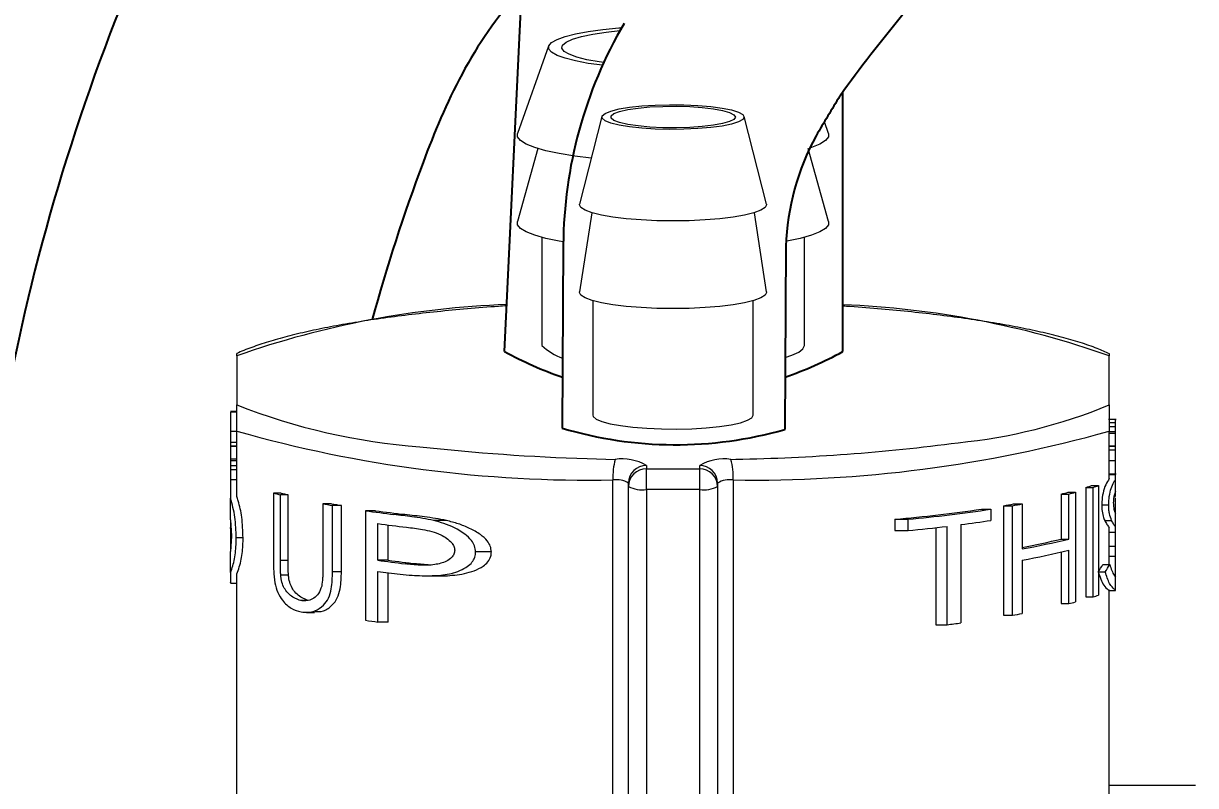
# Model space of a CAD drawing. Header units: inches. Extents: x 4.3 to 18.3, y 1.7 to 16.3.
# Drawn here: x 15.006 to 15.664, y 11.285 to 11.713 of the extents above; entities that cross this region are included whole.
import ezdxf

# ---------------------------------------------------------------- set-up
doc = ezdxf.new("R2010")
doc.units = ezdxf.units.IN
doc.header["$MEASUREMENT"] = 0
doc.header["$PDSIZE"] = -1
doc.layers.add('Dim', color=1, linetype='Continuous')
doc.layers.add('Object', color=4, linetype='Continuous')
doc.styles.get("Standard").update_dxf_attribs({"font": 'romans.shx'})
doc.dimstyles.get("Standard").update_dxf_attribs({"dimtxt": 0.125, "dimasz": 0.18, "dimexe": 0.06, "dimexo": 0.0625, "dimgap": 0.09, "dimtad": 0, "dimtih": 1, "dimtoh": 1, "dimdec": 4, "dimlfac": 2, "dimzin": 4, "dimdsep": 46, "dimlunit": 5, "dimtxsty": 'Standard', "dimcen": 0.09, "dimadec": 0, "dimazin": 1, "dimtfac": 1, "dimtdec": 4, "dimtofl": 0, "dimtmove": 0, "dimatfit": 0, "dimfxl": 0, "dimfrac": 2, "dimtolj": 1, "dimtzin": 0, "dimarcsym": 0})

# ---------------------------------------------------------------- blocks, each defined once
blk = doc.blocks.new('*D11')
at = {"layer": 'Defpoints', "color": 0}
for p in [(15.26401, 12.47252), (14.13726, 12.30108), (15.26401, 12.30108)]:
    blk.add_point(p, dxfattribs=at)
at = {"layer": 'Dim', "color": 0, "lineweight": -2}
for p, q in [((14.13726, 12.36358), (14.13726, 12.53252)), ((15.26401, 12.36358), (15.26401, 12.53252)), ((13.95726, 12.47252), (12.91194, 12.47252)), ((15.44401, 12.47252), (15.62401, 12.47252))]:
    blk.add_line(p, q, dxfattribs=at)
at = {"layer": 'Dim', "color": 0}
for points in [[(13.95726, 12.50252), (13.95726, 12.44252), (14.13726, 12.47252)], [(15.44401, 12.50252), (15.44401, 12.44252), (15.26401, 12.47252)]]:
    blk.add_solid(points, dxfattribs=at)
at = {"layer": 'Dim', "color": 0, "insert": (12.38444, 12.47252), "char_height": 0.125, "attachment_point": 5}
blk.add_mtext('\\A1;2 1/4\\P [55mm]\\PClearance\\PRequired\\PDirectly\\PBelow\\PCounter', dxfattribs=at)

msp = doc.modelspace()

# ---------------------------------------------------------------- linework, layer by layer
at = {"layer": 'Object', "color": 2}
for p, q in [((15.275954, 11.529171), (15.289197, 11.807461)), ((15.465954, 11.529171), (15.465952, 11.674945)), ((15.308952, 11.588915), (15.308291, 11.486156)), ((15.433949, 11.588111), (15.433288, 11.485352))]:
    msp.add_line(p, q, dxfattribs=at)
at = {"layer": 'Object', "linetype": 'Continuous', "lineweight": 15}
for p, q in [((15.300723, 11.700633), (15.283256, 11.651581)), ((15.330628, 11.661119), (15.31814, 11.611974)), ((15.423038, 11.611974), (15.41055, 11.661119)), ((15.457922, 11.651581), (15.455588, 11.658135)), ((15.294643, 11.643097), (15.283192, 11.602139)), ((15.457986, 11.602139), (15.446536, 11.643097)), ((15.32489, 11.607085), (15.318107, 11.562573)), ((15.423071, 11.562573), (15.416289, 11.607085)), ((15.296839, 11.593226), (15.296839, 11.532466)), ((15.444339, 11.532466), (15.444339, 11.593226)), ((15.325589, 11.557636), (15.325589, 11.493395)), ((15.415589, 11.493395), (15.415589, 11.557636)), ((15.125589, 11.526693), (15.125589, 11.499168)), ((15.615589, 11.499168), (15.615589, 11.526693)), ((15.125589, 11.495407), (15.122089, 11.495407)), ((15.125589, 11.495135), (15.122089, 11.495135)), ((15.619527, 11.49087), (15.615152, 11.49087)), ((15.615589, 11.489267), (15.619089, 11.489267)), ((15.619089, 11.487076), (15.619089, 11.489267)), ((15.125589, 11.484126), (15.122089, 11.484126)), ((15.122089, 11.484126), (15.122089, 11.478004)), ((15.125589, 11.447798), (15.125589, 11.484435)), ((15.615589, 11.487076), (15.619089, 11.487076)), ((15.615589, 11.457758), (15.615589, 11.484435)), ((15.615589, 11.484293), (15.619089, 11.484293)), ((15.615589, 11.483319), (15.619089, 11.483319)), ((15.619089, 11.484293), (15.619089, 11.487076)), ((15.619089, 11.483319), (15.619089, 11.484293)), ((15.619089, 11.476149), (15.619089, 11.483319)), ((15.122089, 11.478004), (15.122089, 11.476056)), ((15.125589, 11.478004), (15.122089, 11.478004)), ((15.122089, 11.476056), (15.122089, 11.475852)), ((15.125589, 11.476056), (15.122089, 11.476056)), ((15.122089, 11.475852), (15.122089, 11.468681)), ((15.125589, 11.475852), (15.122089, 11.475852)), ((15.615589, 11.476149), (15.619089, 11.476149)), ((15.615589, 11.475945), (15.619089, 11.475945)), ((15.619089, 11.475945), (15.619089, 11.476149)), ((15.619089, 11.473997), (15.619089, 11.475945)), ((15.122089, 11.468681), (15.122089, 11.467707)), ((15.125589, 11.468681), (15.122089, 11.468681)), ((15.322351, 11.469008), (15.338112, 11.468573)), ((15.403067, 11.468573), (15.405909, 11.468639)), ((15.615589, 11.473997), (15.619089, 11.473997)), ((15.619089, 11.467874), (15.619089, 11.473997)), ((15.122089, 11.467707), (15.122089, 11.464925)), ((15.125589, 11.467707), (15.122089, 11.467707)), ((15.122089, 11.464925), (15.122089, 11.462733)), ((15.125589, 11.464925), (15.122089, 11.464925)), ((15.125589, 11.462733), (15.122089, 11.462733)), ((15.355589, 11.465128), (15.355589, 11.46321)), ((15.355589, 11.46321), (15.385589, 11.46321)), ((15.355589, 11.451625), (15.355589, 11.46321)), ((15.385589, 11.46321), (15.385589, 11.465128)), ((15.385589, 11.451625), (15.385589, 11.46321)), ((15.615589, 11.467874), (15.619089, 11.467874)), ((15.619089, 11.460812), (15.619089, 11.467874)), ((15.125589, 11.45707), (15.122089, 11.45707)), ((15.33685, 11.156636), (15.33685, 11.457003)), ((15.345589, 11.453362), (15.345589, 11.45528)), ((15.395589, 11.45528), (15.395589, 11.453362)), ((15.404328, 11.457003), (15.404328, 11.122168)), ((15.619527, 11.460287), (15.615589, 11.460287)), ((15.615589, 11.460021), (15.619089, 11.460021)), ((15.619089, 11.450431), (15.619089, 11.457319)), ((15.150417, 11.449619), (15.146178, 11.449619)), ((15.146178, 11.449619), (15.146178, 11.412445)), ((15.154395, 11.448645), (15.150079, 11.448645)), ((15.150079, 11.411767), (15.150079, 11.448645)), ((15.154395, 11.411767), (15.154395, 11.448645)), ((15.345589, 11.152996), (15.345589, 11.453362)), ((15.355589, 11.451625), (15.355589, 11.151259)), ((15.385589, 11.451625), (15.355589, 11.451625)), ((15.385589, 11.116791), (15.385589, 11.451625)), ((15.395589, 11.453362), (15.395589, 11.118527)), ((15.588629, 11.44909), (15.592909, 11.44909)), ((15.588629, 11.44909), (15.588629, 11.423839)), ((15.592508, 11.450064), (15.596715, 11.450064)), ((15.592909, 11.423839), (15.592909, 11.44909)), ((15.596715, 11.450064), (15.596715, 11.388514)), ((15.602491, 11.452847), (15.60652, 11.452847)), ((15.602491, 11.452847), (15.602491, 11.391297)), ((15.605627, 11.453821), (15.609603, 11.453821)), ((15.60652, 11.391297), (15.60652, 11.452847)), ((15.609603, 11.453821), (15.609603, 11.392271)), ((15.619089, 11.447829), (15.619089, 11.450431)), ((15.122089, 11.434622), (15.122089, 11.446819)), ((15.178705, 11.443636), (15.173855, 11.443636)), ((15.173855, 11.443636), (15.173855, 11.406757)), ((15.184317, 11.442662), (15.179325, 11.442662)), ((15.179325, 11.405488), (15.179325, 11.442662)), ((15.184317, 11.405488), (15.184317, 11.442662)), ((15.556198, 11.442551), (15.561208, 11.442551)), ((15.556198, 11.442551), (15.556198, 11.381)), ((15.561208, 11.381), (15.561208, 11.442551)), ((15.561848, 11.443525), (15.566714, 11.443525)), ((15.566714, 11.443525), (15.566714, 11.418273)), ((15.611385, 11.442983), (15.615267, 11.442983)), ((15.618263, 11.447829), (15.619089, 11.447829)), ((15.619089, 11.438098), (15.619089, 11.447047)), ((15.203398, 11.43974), (15.197853, 11.43974)), ((15.197853, 11.43974), (15.197853, 11.37819)), ((15.219978, 11.437612), (15.213846, 11.437612)), ((15.543803, 11.440603), (15.549161, 11.440603)), ((15.549161, 11.440603), (15.549161, 11.43429)), ((15.619089, 11.43063), (15.619089, 11.438098)), ((15.121652, 11.430183), (15.122089, 11.430183)), ((15.122089, 11.434622), (15.122089, 11.416889)), ((15.122089, 11.434622), (15.122677, 11.425454)), ((15.204867, 11.411936), (15.204867, 11.432453)), ((15.210655, 11.411936), (15.210655, 11.431698)), ((15.243361, 11.434215), (15.236158, 11.434215)), ((15.495208, 11.434898), (15.502554, 11.434898)), ((15.495208, 11.434898), (15.495208, 11.428585)), ((15.495208, 11.428585), (15.502554, 11.428585)), ((15.502554, 11.428585), (15.502554, 11.434898)), ((15.518213, 11.430224), (15.518213, 11.375713)), ((15.524465, 11.375713), (15.524465, 11.43095)), ((15.532295, 11.431924), (15.532295, 11.376687)), ((15.613044, 11.434219), (15.6169, 11.434219)), ((15.615589, 11.409433), (15.615589, 11.430195)), ((15.122677, 11.425454), (15.122089, 11.416889)), ((15.129101, 11.424468), (15.12523, 11.424468)), ((15.588629, 11.423839), (15.592909, 11.423839)), ((15.615589, 11.427625), (15.619089, 11.427625)), ((15.122089, 11.404994), (15.122089, 11.416889)), ((15.268555, 11.416552), (15.259703, 11.416552)), ((15.588629, 11.41649), (15.588629, 11.38754)), ((15.592909, 11.38754), (15.592909, 11.417526)), ((15.615589, 11.419768), (15.619089, 11.419768)), ((15.154395, 11.411767), (15.150079, 11.411767)), ((15.210655, 11.411936), (15.204867, 11.411936)), ((15.226483, 11.409901), (15.220085, 11.409901)), ((15.233059, 11.409333), (15.226483, 11.409901)), ((15.566714, 11.41196), (15.566714, 11.381974)), ((15.611998, 11.409433), (15.615871, 11.409433)), ((15.615589, 11.414115), (15.619089, 11.414115)), ((15.125589, 11.248082), (15.125589, 11.404276)), ((15.154578, 11.403536), (15.150258, 11.403536)), ((15.184317, 11.405488), (15.179325, 11.405488)), ((15.204867, 11.377216), (15.204867, 11.405623)), ((15.210655, 11.377216), (15.210655, 11.404868)), ((15.233167, 11.403065), (15.240217, 11.403065)), ((15.242439, 11.403095), (15.235285, 11.403095)), ((15.240217, 11.403171), (15.242439, 11.403095)), ((15.609603, 11.405397), (15.613319, 11.405397)), ((15.619089, 11.395253), (15.619089, 11.402469)), ((15.122089, 11.399087), (15.125589, 11.399087)), ((15.164779, 11.389273), (15.161379, 11.389273)), ((15.602491, 11.391297), (15.60652, 11.391297)), ((15.615589, 11.395128), (15.615589, 11.395005)), ((15.615589, 11.169297), (15.615589, 11.395128)), ((15.615589, 11.394943), (15.619089, 11.394943)), ((15.164672, 11.38257), (15.169299, 11.38257)), ((15.588629, 11.38754), (15.592909, 11.38754)), ((15.210655, 11.377216), (15.204867, 11.377216)), ((15.556198, 11.381), (15.561208, 11.381)), ((15.518213, 11.375713), (15.524465, 11.375713)), ((15.66406, 11.285376), (15.615589, 11.285376))]:
    msp.add_line(p, q, dxfattribs=at)
at = {"layer": 'Object', "linetype": 'Continuous', "lineweight": 15, "flags": 128}
for points in [[(15.330953, 11.689868), (15.322977, 11.690973), (15.315861, 11.692305), (15.309967, 11.693806), (15.305428, 11.695442), (15.302344, 11.697178), (15.300785, 11.698975), (15.300785, 11.700792), (15.302344, 11.702588), (15.305428, 11.704324), (15.309967, 11.705961), (15.315861, 11.707462), (15.322977, 11.708794), (15.331157, 11.709927), (15.340217, 11.710835), (15.341653, 11.710933)], [(15.331662, 11.691431), (15.329144, 11.69176), (15.322176, 11.693019), (15.316463, 11.694457), (15.312151, 11.696035), (15.309352, 11.697712), (15.30814, 11.699446), (15.308545, 11.701191), (15.310557, 11.702903), (15.314123, 11.704536), (15.319153, 11.706048), (15.325514, 11.707401), (15.333043, 11.70856), (15.340794, 11.709411)], [(15.410589, 11.660812), (15.40977, 11.659414), (15.407347, 11.658073), (15.40342, 11.656844), (15.398148, 11.655778), (15.391748, 11.654918), (15.384481, 11.654299), (15.376646, 11.653947), (15.368563, 11.653875), (15.360563, 11.654088), (15.352973, 11.654576), (15.346105, 11.65532), (15.340239, 11.656288), (15.335615, 11.657442), (15.332424, 11.658733), (15.330794, 11.66011), (15.330794, 11.661515), (15.332424, 11.662892), (15.335615, 11.664183), (15.340239, 11.665337), (15.346105, 11.666305), (15.352973, 11.667049), (15.360563, 11.667537), (15.368563, 11.667749), (15.376646, 11.667678), (15.384481, 11.667326), (15.391748, 11.666707), (15.398148, 11.665847), (15.40342, 11.66478), (15.407347, 11.663552), (15.40977, 11.662211), (15.410589, 11.660812)], [(15.405589, 11.660812), (15.404771, 11.659506), (15.402354, 11.65826), (15.398452, 11.657134), (15.393248, 11.65618), (15.386983, 11.655443), (15.379953, 11.654956), (15.372484, 11.654744), (15.364927, 11.654815), (15.357634, 11.655166), (15.350948, 11.655782), (15.345179, 11.656633), (15.340599, 11.657679), (15.337421, 11.658872), (15.335794, 11.660155), (15.335794, 11.66147), (15.337421, 11.662753), (15.340599, 11.663946), (15.345179, 11.664992), (15.350948, 11.665843), (15.357634, 11.666458), (15.364927, 11.66681), (15.372484, 11.666881), (15.379953, 11.666669), (15.386983, 11.666182), (15.393248, 11.665445), (15.398452, 11.66449), (15.402354, 11.663364), (15.404771, 11.662119), (15.405589, 11.660812)], [(15.324679, 11.637708), (15.315369, 11.638857), (15.306641, 11.640272), (15.299104, 11.641881), (15.292899, 11.643653), (15.288141, 11.645555), (15.284919, 11.647552), (15.283293, 11.649606), (15.283256, 11.651581)], [(15.457922, 11.651581), (15.457885, 11.649606), (15.456259, 11.647552), (15.453037, 11.645555), (15.448279, 11.643653), (15.447467, 11.643421)], [(15.423038, 11.611974), (15.423089, 11.611572), (15.422292, 11.609989), (15.419923, 11.608454), (15.416055, 11.607014), (15.410806, 11.605712), (15.404335, 11.604588), (15.396839, 11.603677), (15.388545, 11.603005), (15.379706, 11.602594), (15.370589, 11.602456), (15.361473, 11.602594), (15.352633, 11.603005), (15.344339, 11.603677), (15.336843, 11.604588), (15.330372, 11.605712), (15.325123, 11.607014), (15.321255, 11.608454), (15.318887, 11.609989), (15.318089, 11.611572), (15.31814, 11.611974)], [(15.308969, 11.590654), (15.306641, 11.591032), (15.299104, 11.59264), (15.292899, 11.594412), (15.288141, 11.596314), (15.284919, 11.598311), (15.283293, 11.600366), (15.283192, 11.602139)], [(15.457986, 11.602139), (15.457885, 11.600366), (15.456259, 11.598311), (15.453037, 11.596314), (15.448279, 11.594412), (15.442074, 11.59264), (15.434537, 11.591032), (15.434077, 11.590957)], [(15.423071, 11.562573), (15.423089, 11.562332), (15.422292, 11.560749), (15.419923, 11.559214), (15.416055, 11.557773), (15.410806, 11.556472), (15.404335, 11.555348), (15.396839, 11.554437), (15.388545, 11.553765), (15.379706, 11.553354), (15.370589, 11.553215), (15.361473, 11.553354), (15.352633, 11.553765), (15.344339, 11.554437), (15.336843, 11.555348), (15.330372, 11.556472), (15.325123, 11.557773), (15.321255, 11.559214), (15.318887, 11.560749), (15.318089, 11.562332), (15.318107, 11.562573)], [(15.433549, 11.525849), (15.437366, 11.52703), (15.441212, 11.528776), (15.443553, 11.530601), (15.444339, 11.532466)], [(15.325589, 11.493395), (15.325793, 11.492652), (15.327412, 11.491194), (15.330592, 11.489814), (15.335217, 11.488565), (15.34112, 11.48749), (15.348089, 11.486628), (15.355871, 11.486011), (15.364185, 11.48566), (15.37273, 11.48559), (15.381198, 11.485801), (15.389283, 11.486287), (15.396692, 11.48703), (15.403157, 11.488003), (15.408446, 11.48917), (15.412366, 11.490491), (15.414776, 11.491916), (15.415589, 11.493395)]]:
    msp.add_lwpolyline(points, dxfattribs=at)
at = {"layer": 'Object', "color": 2}
for centre, radius, start, end in [((16.149426, 11.177566), 0.845295, 136.322086, 144.138006), ((15.558947, 11.587307), 0.25, 149.716544, 179.631387), ((15.573759, 11.583248), 0.139894, 151.340313, 178.007618), ((15.370954, 11.699973), 0.195444, 240.917286, 251.356565), ((15.370954, 11.699973), 0.195444, 288.657125, 299.082714), ((15.372162, 11.699056), 0.222275, 253.300536, 285.962238)]:
    msp.add_arc(centre, radius, start, end, dxfattribs=at)
at = {"layer": 'Object', "linetype": 'Continuous', "lineweight": 15}
for centre, radius, start, end in [((15.295322, 11.045906), 0.509868, 92.036354, 109.444668), ((15.445856, 11.045906), 0.509868, 70.555334, 87.740951), ((15.324136, 11.564007), 0.041713, 229.126131, 248.048504), ((15.254199, 11.824969), 0.350266, 248.458313, 265.766467), ((15.501638, 11.774121), 0.29763, 275.612023, 292.511098), ((15.323416, 12.180725), 0.723847, 254.139282, 271.06343), ((15.415792, 12.195894), 0.738981, 269.1111, 285.686188), ((15.358389, 12.646235), 1.177778, 263.660609, 268.246549), ((15.385991, 12.58107), 1.112609, 271.025765, 277.475473), ((15.371736, 11.459054), 0.034946, 164.192828, 183.365241), ((15.341928, 11.441882), 0.026963, 59.559416, 98.137785), ((15.39925, 11.441882), 0.026963, 81.862213, 120.44058), ((15.369442, 11.459054), 0.034946, 356.634784, 15.807122), ((15.355514, 11.455203), 0.009925, 89.564842, 179.558087), ((15.355514, 11.453285), 0.009925, 89.564842, 179.558087), ((15.385664, 11.455203), 0.009925, 0.441916, 90.435166), ((15.385664, 11.453285), 0.009925, 0.441916, 90.435166), ((15.338759, 11.443657), 0.013482, 59.559417, 98.13779), ((15.402419, 11.443657), 0.013482, 81.862212, 120.440582), ((15.225177, 11.757741), 0.318088, 255.619743, 256.344024), ((15.22978, 11.765119), 0.325329, 255.880478, 256.601714), ((15.353164, 11.467325), 0.015885, 241.518383, 278.77946), ((15.388014, 11.467325), 0.015885, 261.220539, 298.481614), ((15.514874, 11.751102), 0.310887, 283.723688, 284.460921), ((15.519451, 11.744092), 0.30401, 283.98276, 284.723258), ((15.543093, 11.649621), 0.205543, 286.796848, 287.712188), ((15.547456, 11.645172), 0.20119, 287.071949, 287.99273), ((15.274167, 11.991124), 0.556602, 259.617287, 260.189192), ((15.27896, 12.004646), 0.569898, 259.867981, 260.440641), ((15.461321, 12.009833), 0.575162, 279.494771, 280.065944), ((15.466107, 11.996213), 0.561771, 279.746357, 280.316648), ((15.311476, 12.232322), 0.800685, 261.841797, 262.996295), ((15.316142, 12.252351), 0.820395, 262.101033, 263.268488), ((15.415757, 12.3215), 0.890155, 275.120788, 278.270497), ((15.420457, 12.298842), 0.867836, 275.42828, 278.528655), ((15.3187, 12.282184), 0.857322, 262.369863, 263.444187), ((15.409198, 12.396004), 0.971913, 275.511974, 276.811178), ((15.435721, 12.181827), 0.756096, 277.338247, 278.628849), ((15.492292, 11.832967), 0.421318, 280.174031, 283.816463), ((15.490191, 11.83127), 0.419154, 280.519174, 283.582681), ((15.492292, 11.826654), 0.421318, 280.174031, 283.816463), ((15.31364, 12.216327), 0.817968, 262.358196, 262.778523), ((15.547456, 11.583621), 0.20119, 287.071949, 287.99273), ((15.519451, 11.682541), 0.30401, 283.98276, 284.723258), ((15.30658, 12.135418), 0.764995, 261.829021, 262.359387), ((15.422481, 12.227533), 0.857904, 276.827215, 277.354181), ((15.466107, 11.934663), 0.561771, 279.746357, 280.316648)]:
    msp.add_arc(centre, radius, start, end, dxfattribs=at)
at = {"layer": 'Object', "color": 2}
msp.add_ellipse((15.237499, 11.611867), major_axis=(-0.16712, -0.470354), ratio=0.4105682, start_param=3.3030516, end_param=5.4354436, dxfattribs=at)
at = {"layer": 'Object', "linetype": 'Continuous', "lineweight": 15}
for centre, major_axis, ratio, start_param, end_param in [((15.370589, 11.451828), (0.271, 0), 0.1860428, 4.0544089, 4.1235883), ((15.370589, 11.451828), (0.2675, 0), 0.1860428, 4.0715285, 4.143478), ((15.370589, 11.497476), (0.2675, 0), 0.7640661, 5.815843, 5.8378461), ((15.370589, 11.497476), (0.271, 0), 0.7640661, 5.8223496, 5.8440018)]:
    msp.add_ellipse(centre, major_axis=major_axis, ratio=ratio, start_param=start_param, end_param=end_param, dxfattribs=at)
at = {"layer": 'Object', "color": 2}
for points, knots in [([(15.285197, 11.731993), (15.25753, 11.70175), (15.242886, 11.669027), (15.219225, 11.60627), (15.209674, 11.576488), (15.201653, 11.547096)], [4.40864678, 4.40864678, 4.40864678, 4.40864678, 4.66576105, 4.66576105, 4.88707183, 4.88707183, 4.88707183, 4.88707183]), ([(15.464374, 11.672769), (15.464359, 11.672744), (15.464345, 11.67272), (15.459736, 11.66514), (15.455285, 11.657672), (15.451004, 11.650342)], [1.848023711, 1.848023711, 1.848023711, 1.848023711, 1.848340354, 1.848340354, 1.947200434, 1.947200434, 1.947200434, 1.947200434])]:
    msp.add_open_spline(points, degree=3, knots=knots, dxfattribs=at)
at = {"layer": 'Object', "linetype": 'Continuous', "lineweight": 15}
for points, knots in [([(15.277173, 11.55478), (15.275645, 11.554675), (15.268179, 11.554148), (15.254967, 11.553123), (15.238041, 11.551519), (15.221804, 11.549702), (15.20635, 11.547676), (15.19175, 11.545448), (15.178076, 11.543026), (15.165386, 11.540416), (15.153741, 11.537619), (15.143143, 11.534639), (15.133747, 11.531428), (15.127978, 11.529198), (15.125519, 11.527965), (15.125499, 11.527955)], [0.08641942, 0.08641942, 0.08641942, 0.08641942, 0.10694887, 0.18709953, 0.26730781, 0.34759228, 0.42797757, 0.50849638, 0.58919508, 0.67013928, 0.75142643, 0.83320497, 0.91570866, 0.99931244, 1, 1, 1, 1]), ([(15.615637, 11.527908), (15.613429, 11.528898), (15.608544, 11.531086), (15.599494, 11.534167), (15.588877, 11.537249), (15.577189, 11.540104), (15.5645, 11.542758), (15.550841, 11.545215), (15.536268, 11.547471), (15.520844, 11.549523), (15.504641, 11.551363), (15.487747, 11.552989), (15.474683, 11.554022), (15.467353, 11.554548), (15.465954, 11.554646)], [0, 0, 0, 0, 0.07021653, 0.15532107, 0.23873729, 0.32105863, 0.40267007, 0.48380736, 0.56461782, 0.64519672, 0.72560805, 0.80589589, 0.88609209, 0.90492987, 0.90492987, 0.90492987, 0.90492987]), ([(15.125589, 11.526693), (15.125589, 11.527328), (15.125589, 11.528159), (15.125589, 11.527875), (15.125589, 11.527808)], [0, 0, 0, 0, 0.7635976, 1, 1, 1, 1]), ([(15.615589, 11.527812), (15.615589, 11.527868), (15.615589, 11.528084), (15.615589, 11.527285), (15.615589, 11.526693)], [0, 0, 0, 0, 0.2589266, 1, 1, 1, 1]), ([(15.122089, 11.495135), (15.122089, 11.494615), (15.122089, 11.493574), (15.122089, 11.489573), (15.122089, 11.486), (15.122089, 11.484126)], [0, 0, 0, 0, 0.3223044, 0.6444718, 1, 1, 1, 1]), ([(15.125589, 11.484435), (15.125589, 11.484933), (15.125589, 11.486046), (15.125589, 11.488036), (15.125589, 11.490841), (15.125589, 11.494226), (15.125589, 11.497285), (15.125589, 11.498539), (15.125589, 11.499168)], [0, 0, 0, 0, 0.0465668, 0.1041429, 0.1975678, 0.3890902, 0.6938426, 1, 1, 1, 1]), ([(15.615589, 11.499168), (15.615589, 11.498513), (15.615589, 11.497207), (15.615589, 11.494253), (15.615589, 11.491014), (15.615589, 11.488704), (15.615589, 11.486368), (15.615589, 11.485168), (15.615589, 11.484562), (15.615589, 11.484435)], [0, 0, 0, 0, 0.3195709, 0.6372864, 0.7489698, 0.8887275, 0.9421784, 0.9879453, 1, 1, 1, 1]), ([(15.619089, 11.489267), (15.619089, 11.489969), (15.619089, 11.490909), (15.619089, 11.49068), (15.619089, 11.490621)], [0, 0, 0, 0, 0.7463078, 1, 1, 1, 1]), ([(15.122089, 11.462733), (15.122089, 11.462076), (15.122089, 11.460904), (15.122089, 11.458241), (15.122089, 11.45707)], [0, 0, 0, 0, 0.5604452, 1, 1, 1, 1]), ([(15.122089, 11.45707), (15.122089, 11.455535), (15.122089, 11.452791), (15.122089, 11.448645), (15.122089, 11.446819)], [0, 0, 0, 0, 0.5596761, 1, 1, 1, 1]), ([(15.615589, 11.457758), (15.614899, 11.456714), (15.613513, 11.45462), (15.612008, 11.449881), (15.611432, 11.445772), (15.611395, 11.443579), (15.611385, 11.442983)], [0, 0, 0, 0, 0.3121803, 0.6268629, 0.8986339, 1, 1, 1, 1]), ([(15.615267, 11.442983), (15.615336, 11.4446), (15.615474, 11.447847), (15.616591, 11.452338), (15.617886, 11.455445), (15.618766, 11.456815), (15.619089, 11.457319)], [0, 0, 0, 0, 0.28447995, 0.57127608, 0.84235453, 1, 1, 1, 1]), ([(15.619089, 11.457319), (15.619089, 11.458021), (15.619089, 11.459275), (15.619089, 11.459793), (15.619089, 11.460021)], [0, 0, 0, 0, 0.5596964, 1, 1, 1, 1]), ([(15.619089, 11.450431), (15.618814, 11.449717), (15.618324, 11.448446), (15.617919, 11.446205), (15.617879, 11.444855), (15.61786, 11.444216)], [0, 0, 0, 0, 0.40324705, 0.71733112, 1, 1, 1, 1]), ([(15.12523, 11.424468), (15.125111, 11.428421), (15.124875, 11.43626), (15.123012, 11.44332), (15.122089, 11.446819)], [0, 0, 0, 0, 0.5044017, 1, 1, 1, 1]), ([(15.129101, 11.424468), (15.128966, 11.428372), (15.128717, 11.435528), (15.127005, 11.443403), (15.12586, 11.446958), (15.125589, 11.447798)], [0, 0, 0, 0, 0.47824322, 0.87670253, 1, 1, 1, 1]), ([(15.611385, 11.442983), (15.611406, 11.442138), (15.611463, 11.439839), (15.612048, 11.436761), (15.612743, 11.434988), (15.613044, 11.434219)], [0, 0, 0, 0, 0.2477282, 0.6736727, 1, 1, 1, 1]), ([(15.6169, 11.434219), (15.616458, 11.435435), (15.615797, 11.437251), (15.615331, 11.440397), (15.615288, 11.442109), (15.615267, 11.442983)], [0, 0, 0, 0, 0.4981246, 0.7438862, 1, 1, 1, 1]), ([(15.61786, 11.444216), (15.617907, 11.443219), (15.618002, 11.441225), (15.618561, 11.439282), (15.618965, 11.438376), (15.619089, 11.438098)], [0, 0, 0, 0, 0.40894133, 0.81821561, 1, 1, 1, 1]), ([(15.236158, 11.434215), (15.234103, 11.434634), (15.229995, 11.43547), (15.222498, 11.436502), (15.21719, 11.437183), (15.213846, 11.437612)], [0, 0, 0, 0, 0.2701104, 0.5400752, 1, 1, 1, 1]), ([(15.243361, 11.434215), (15.241278, 11.434619), (15.237115, 11.435428), (15.229253, 11.436471), (15.22362, 11.437164), (15.219978, 11.437612)], [0, 0, 0, 0, 0.2611284, 0.52214, 1, 1, 1, 1]), ([(15.220819, 11.430468), (15.223793, 11.430096), (15.230158, 11.429298), (15.237984, 11.427526), (15.243458, 11.424382), (15.245954, 11.422206), (15.247647, 11.419818), (15.247853, 11.418284), (15.247959, 11.417501)], [0, 0, 0, 0, 0.3007701, 0.64364, 0.7568431, 0.8705697, 0.9339727, 1, 1, 1, 1]), ([(15.259703, 11.416552), (15.259576, 11.417708), (15.259323, 11.420023), (15.257154, 11.423639), (15.251543, 11.428611), (15.24401, 11.432077), (15.238065, 11.433696), (15.236158, 11.434215)], [0, 0, 0, 0, 0.1051492, 0.2104017, 0.372551, 0.7986415, 1, 1, 1, 1]), ([(15.268555, 11.416552), (15.268425, 11.417674), (15.268165, 11.41992), (15.265964, 11.42341), (15.261972, 11.426854), (15.256378, 11.429972), (15.249921, 11.432525), (15.245563, 11.433648), (15.243361, 11.434215)], [0, 0, 0, 0, 0.0981265, 0.196274, 0.3502786, 0.5648019, 0.7800718, 1, 1, 1, 1]), ([(15.613044, 11.434219), (15.613447, 11.433467), (15.61426, 11.431953), (15.615144, 11.430784), (15.615589, 11.430195)], [0, 0, 0, 0, 0.496579, 1, 1, 1, 1]), ([(15.619089, 11.43063), (15.618709, 11.431152), (15.617947, 11.432201), (15.61725, 11.433545), (15.6169, 11.434219)], [0, 0, 0, 0, 0.4981507, 1, 1, 1, 1]), ([(15.619089, 11.427625), (15.619089, 11.428164), (15.619089, 11.429127), (15.619089, 11.430171), (15.619089, 11.43063)], [0, 0, 0, 0, 0.5599942, 1, 1, 1, 1]), ([(15.122089, 11.404994), (15.122918, 11.407434), (15.124538, 11.412202), (15.125184, 11.419532), (15.125222, 11.423605), (15.12523, 11.424468)], [0, 0, 0, 0, 0.4524762, 0.884018, 1, 1, 1, 1]), ([(15.125589, 11.404276), (15.126531, 11.406816), (15.128305, 11.411598), (15.129045, 11.419269), (15.12909, 11.423465), (15.129101, 11.424468)], [0, 0, 0, 0, 0.4629693, 0.8717229, 1, 1, 1, 1]), ([(15.619089, 11.419768), (15.619089, 11.421462), (15.619089, 11.424491), (15.619089, 11.426667), (15.619089, 11.427625)], [0, 0, 0, 0, 0.55950977, 1, 1, 1, 1]), ([(15.247959, 11.417501), (15.247858, 11.416731), (15.247655, 11.415187), (15.245937, 11.413029), (15.242424, 11.410674), (15.236243, 11.409108), (15.228351, 11.408964), (15.222844, 11.409588), (15.220085, 11.409901)], [0, 0, 0, 0, 0.0646664, 0.12972, 0.2422231, 0.4582403, 0.7286006, 1, 1, 1, 1]), ([(15.235285, 11.403095), (15.238511, 11.403354), (15.244986, 11.403874), (15.252573, 11.406432), (15.257091, 11.409893), (15.2591, 11.412682), (15.25966, 11.415071), (15.259698, 11.416374), (15.259703, 11.416552)], [0, 0, 0, 0, 0.329976, 0.6621896, 0.7823798, 0.883017, 0.9840479, 1, 1, 1, 1]), ([(15.242439, 11.403095), (15.246112, 11.403379), (15.251649, 11.403806), (15.258905, 11.405868), (15.263393, 11.408065), (15.266658, 11.410831), (15.268318, 11.413676), (15.268488, 11.415743), (15.268555, 11.416552)], [0, 0, 0, 0, 0.3552238, 0.5354755, 0.7147119, 0.8216811, 0.9302629, 1, 1, 1, 1]), ([(15.619089, 11.414115), (15.619089, 11.415314), (15.619089, 11.417458), (15.619089, 11.419061), (15.619089, 11.419768)], [0, 0, 0, 0, 0.5590234, 1, 1, 1, 1]), ([(15.146178, 11.412445), (15.146183, 11.411354), (15.146194, 11.409174), (15.146288, 11.404788), (15.146677, 11.401483), (15.146936, 11.39928)], [0, 0, 0, 0, 0.2499852, 0.4999766, 1, 1, 1, 1]), ([(15.150258, 11.403536), (15.150215, 11.404228), (15.15013, 11.405611), (15.150092, 11.408353), (15.150084, 11.410402), (15.150079, 11.411767)], [0, 0, 0, 0, 0.2508378, 0.5009765, 1, 1, 1, 1]), ([(15.154578, 11.403536), (15.154534, 11.404228), (15.154447, 11.405611), (15.154408, 11.408353), (15.1544, 11.410402), (15.154395, 11.411767)], [0, 0, 0, 0, 0.2508434, 0.5009781, 1, 1, 1, 1]), ([(15.615871, 11.409433), (15.61662, 11.407198), (15.617558, 11.404401), (15.618833, 11.402792), (15.619089, 11.402469)], [0, 0, 0, 0, 0.7992481, 1, 1, 1, 1]), ([(15.619089, 11.40312), (15.619089, 11.403173), (15.619089, 11.403781), (15.619089, 11.406195), (15.619089, 11.410115), (15.619089, 11.412782), (15.619089, 11.414115)], [0, 0, 0, 0, 0.0363388, 0.4109853, 0.7055991, 1, 1, 1, 1]), ([(15.122089, 11.404994), (15.122089, 11.403488), (15.122089, 11.400475), (15.122089, 11.398932), (15.122089, 11.399275), (15.122089, 11.399363)], [0, 0, 0, 0, 0.4260132, 0.8519548, 1, 1, 1, 1]), ([(15.161379, 11.389273), (15.159424, 11.390025), (15.156466, 11.391165), (15.153201, 11.394526), (15.151399, 11.397763), (15.150556, 11.400887), (15.150337, 11.402837), (15.150258, 11.403536)], [0, 0, 0, 0, 0.3922276, 0.5933493, 0.7521103, 0.9111242, 1, 1, 1, 1]), ([(15.165933, 11.389273), (15.163921, 11.390032), (15.160897, 11.391173), (15.157564, 11.394549), (15.155736, 11.397778), (15.15488, 11.400897), (15.154657, 11.402843), (15.154578, 11.403536)], [0, 0, 0, 0, 0.3962765, 0.5957211, 0.7538901, 0.9123289, 1, 1, 1, 1]), ([(15.161637, 11.382905), (15.164258, 11.382722), (15.168714, 11.38241), (15.17396, 11.386077), (15.17729, 11.390392), (15.179087, 11.397008), (15.179234, 11.402232), (15.179325, 11.405488)], [0, 0, 0, 0, 0.2836669, 0.4822632, 0.6234783, 0.7653716, 1, 1, 1, 1]), ([(15.169299, 11.383131), (15.170961, 11.383063), (15.174488, 11.382921), (15.178885, 11.386177), (15.182263, 11.390467), (15.184074, 11.397061), (15.184224, 11.402254), (15.184317, 11.405488)], [0, 0, 0, 0, 0.1994307, 0.42321089, 0.58073257, 0.73896993, 1, 1, 1, 1]), ([(15.173855, 11.406757), (15.17385, 11.405958), (15.17384, 11.40436), (15.173787, 11.40116), (15.173466, 11.398852), (15.173252, 11.397313)], [0, 0, 0, 0, 0.2497571, 0.4995638, 1, 1, 1, 1]), ([(15.210817, 11.404847), (15.212983, 11.404587), (15.217315, 11.404065), (15.225432, 11.403276), (15.231501, 11.403164), (15.235285, 11.403095)], [0, 0, 0, 0, 0.2734846, 0.5469747, 1, 1, 1, 1]), ([(15.609405, 11.405397), (15.610345, 11.40264), (15.611875, 11.398156), (15.614306, 11.395636), (15.615395, 11.395204), (15.615589, 11.395128)], [0, 0, 0, 0, 0.5674211, 0.9230623, 1, 1, 1, 1]), ([(15.619089, 11.395253), (15.618208, 11.39591), (15.616152, 11.397444), (15.614406, 11.401884), (15.613494, 11.404832), (15.613319, 11.405397)], [0, 0, 0, 0, 0.3772153, 0.8806156, 1, 1, 1, 1]), ([(15.146936, 11.39928), (15.147431, 11.397384), (15.148421, 11.393588), (15.151635, 11.388513), (15.156057, 11.384523), (15.159774, 11.383445), (15.161637, 11.382905)], [0, 0, 0, 0, 0.2009013, 0.4021794, 0.7004237, 1, 1, 1, 1]), ([(15.173252, 11.397313), (15.172728, 11.395876), (15.171676, 11.392994), (15.168412, 11.390095), (15.164851, 11.388847), (15.162338, 11.389155), (15.161379, 11.389273)], [0, 0, 0, 0, 0.2327584, 0.4666224, 0.7962735, 1, 1, 1, 1]), ([(15.619089, 11.394968), (15.619089, 11.39496), (15.619089, 11.394865), (15.619089, 11.395068), (15.619089, 11.395253)], [0, 0, 0, 0, 0.0850299, 1, 1, 1, 1])]:
    msp.add_open_spline(points, degree=3, knots=knots, dxfattribs=at)

# ---------------------------------------------------------------- dimensions: what is measured, and where the dimension line sits
at = {"layer": 'Dim'}
dim = msp.add_linear_dim(base=(15.26401, 12.472522), p1=(14.137265, 12.301079), p2=(15.26401, 12.301079), text='<>\\PClearance\\PRequired\\PDirectly\\PBelow\\PCounter', dimstyle='Standard', override={"dimpost": '\\X'}, dxfattribs=at)
dim.commit()
dim.dimension.update_dxf_attribs({"geometry": '*D11', "text_midpoint": (12.384438, 12.472522), "dimtype": 160})

doc.saveas('drawing.dxf')
